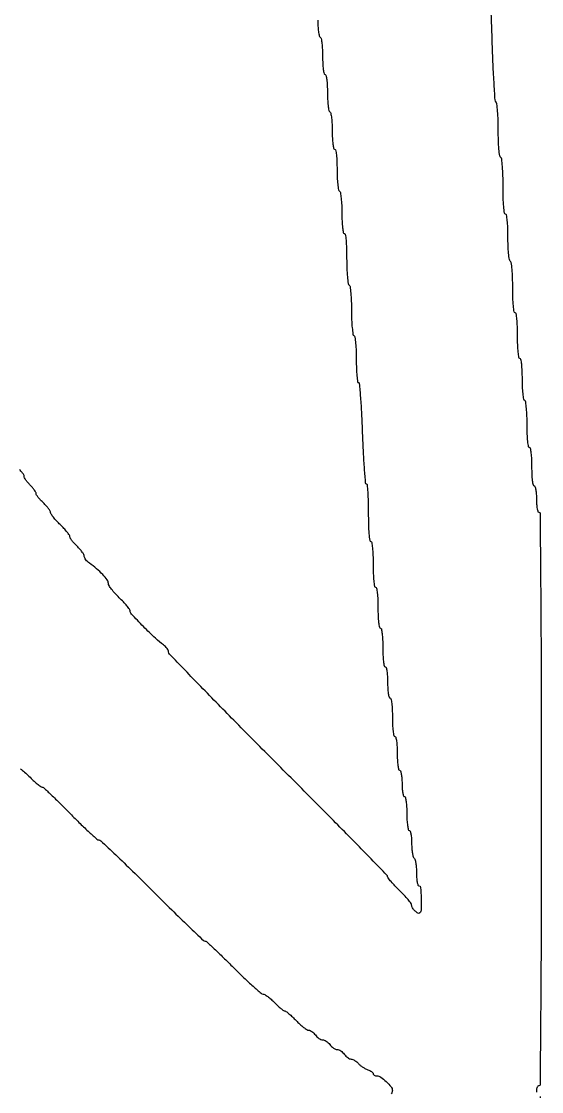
# Model space of a CAD drawing. Extents: x 70 to 555, y 314 to 2123.
# Drawn here: x 338.9 to 555, y 1218.5 to 1663 of the extents above; entities that cross this region are included whole.
import ezdxf

# ---------------------------------------------------------------- set-up
doc = ezdxf.new("R2010")
doc.units = 0

msp = doc.modelspace()

# ---------------------------------------------------------------- linework, layer by layer
for points in [[(70.501511, 1876.502276, 0.000005), (70.25038, 1712.125, 0.000282), (70.057133, 1509.856089, 0.000098), (70, 1218.5, 0.000098), (70.057133, 927.143911, 0.000282)], [(70.25038, 724.875, 0.000005), (70.501511, 560.497724, 0.413763)], [(462, 1663.559017, 0.014475), (462.072748, 1661.046572, 0.020711), (462.29375, 1658.828525, 0.017258), (462.607273, 1657.057756, 0.204655), (463, 1656.5, -0.21256), (463.394315, 1655.92157, -0.014001), (463.70625, 1653.877725, -0.018327), (463.927367, 1651.336795, -0.012539), (464, 1648.440983, 0.011639), (464.068713, 1645.489494, 0.021763), (464.283598, 1643.110246, 0.018695), (464.590659, 1641.331844, 0.354422), (465, 1641, -0.354422), (465.409341, 1640.668156, -0.018695), (465.716402, 1638.889754, -0.021763), (465.931287, 1636.510506, -0.011639), (466, 1633.559017, 0.012539), (466.072633, 1630.663205, 0.018327), (466.29375, 1628.122275, 0.014001), (466.605685, 1626.07843, 0.21256), (467, 1625.5, -0.21256), (467.394315, 1624.92157, -0.014001), (467.70625, 1622.877725, -0.018327), (467.927367, 1620.336795, -0.012539), (468, 1617.440983, 0.011639), (468.068713, 1614.489494, 0.021763), (468.283598, 1612.110246, 0.018695), (468.590659, 1610.331844, 0.354422), (469, 1610, -0.362066), (469.417036, 1609.65245, -0.015837), (469.720383, 1607.639754, -0.019558), (469.932649, 1604.95187, -0.009924), (470, 1601.559017, 0.01106), (470.072543, 1598.279817, 0.016428), (470.29375, 1595.416025, 0.011541), (470.604297, 1593.095281, 0.218668), (471, 1592.5, -0.218668), (471.395703, 1591.904719, -0.011541), (471.70625, 1589.583975, -0.016428), (471.927457, 1586.720183, -0.01106), (472, 1583.440983, 0.009924), (472.067351, 1580.04813, 0.019558), (472.279617, 1577.360246, 0.015837), (472.582964, 1575.34755, 0.362066), (473, 1575, -0.373154), (473.428945, 1574.628089, -0.011677), (473.726056, 1572.139754, -0.016228), (473.934609, 1568.835465, -0.007645), (474, 1564.559017, 0.008613), (474.070848, 1560.446467, 0.013933), (474.288742, 1556.954336, 0.008824), (474.594359, 1554.130983, 0.226705), (475, 1553.5, -0.224901), (475.401679, 1552.879872, -0.009348), (475.709066, 1550.186773, -0.014486), (475.92843, 1546.866984, -0.009253), (476, 1543, 0.009253), (476.07157, 1539.133016, 0.014486), (476.290934, 1535.813227, 0.009348), (476.598321, 1533.120128, 0.224901), (477, 1532.5, -0.223356), (477.398282, 1531.889062, -0.009784), (477.707154, 1529.298201, -0.014948), (477.927807, 1526.114385, -0.009825), (478, 1522.440983, 0.008779), (478.06356, 1518.821127, 0.014552), (478.259545, 1515.773289, 0.008208), (478.530849, 1513.310803, 0.37773), (478.883558, 1513, -0.389909), (479.254123, 1512.659219, -0.001717), (479.722856, 1506.83125, -0.006546), (480.155467, 1500.052221, -0.003938), (480.5, 1492, 0.003938), (480.844533, 1483.947779, 0.006546), (481.277144, 1477.16875, 0.001717), (481.745877, 1471.340781, 0.389909), (482.116442, 1471, -0.386878), (482.471298, 1470.677097, -0.005181), (482.740455, 1467.475, -0.011471), (482.936466, 1463.601176, -0.006904), (483, 1459, 0.006475), (483.064309, 1454.03426, 0.014311), (483.270833, 1450.25, 0.00943), (483.563953, 1447.386292, 0.379241), (484, 1447, -0.368504), (484.423816, 1446.638562, -0.013417), (484.723684, 1444.375, -0.017647), (484.933788, 1441.360608, -0.008575), (485, 1437.5, 0.008575), (485.066212, 1433.639392, 0.017647), (485.276316, 1430.625, 0.013417), (485.576184, 1428.361438, 0.368504), (486, 1428, -0.362465), (486.417447, 1427.651608, -0.015687), (486.720588, 1425.625, -0.019442), (486.93272, 1422.918912, -0.009838), (487, 1419.5, 0.009838), (487.06728, 1416.081088, 0.019442), (487.279412, 1413.375, 0.015687), (487.582553, 1411.348392, 0.362465), (488, 1411, -0.358912), (488.413821, 1410.659026, -0.01702), (488.71875, 1408.75, -0.020476), (488.932089, 1406.198174, -0.010616), (489, 1403, 0.010616), (489.067911, 1399.801826, 0.020476), (489.28125, 1397.25, 0.01702), (489.586179, 1395.340974, 0.358912), (490, 1395, -0.345347), (490.400526, 1394.685898, -0.022017), (490.711538, 1393.125, -0.024301), (490.929639, 1391.036573, -0.013867), (491, 1388.5, 0.013867), (491.070361, 1385.963427, 0.024301), (491.288462, 1383.875, 0.022017), (491.599474, 1382.314102, 0.345347), (492, 1382, -0.358912), (492.413821, 1381.659026, -0.01702), (492.71875, 1379.75, -0.020476), (492.932089, 1377.198174, -0.010616), (493, 1374, 0.010616), (493.067911, 1370.801826, 0.020476), (493.28125, 1368.25, 0.01702), (493.586179, 1366.340974, 0.358912), (494, 1366, -0.350432), (494.405433, 1365.676067, -0.020168), (494.714286, 1364, -0.022889), (494.930567, 1361.756986, -0.01259), (495, 1359, 0.01259), (495.069433, 1356.243014, 0.022889), (495.285714, 1354, 0.020168), (495.594567, 1352.323933, 0.350432), (496, 1352, -0.332234), (496.391033, 1351.707933, -0.026982), (496.70625, 1350.384375, -0.027868), (496.927854, 1348.60834, -0.017105), (497, 1346.5, 0.017105), (497.072146, 1344.39166, 0.027868), (497.29375, 1342.615625, 0.026982), (497.608967, 1341.292067, 0.332234), (498, 1341, -0.350432), (498.405433, 1340.676067, -0.020168), (498.714286, 1339, -0.022889), (498.930567, 1336.756986, -0.01259), (499, 1334, 0.01259), (499.069433, 1331.243014, 0.022889), (499.285714, 1329, 0.020168), (499.594567, 1327.323933, 0.350432), (500, 1327, -0.331172), (500.390894, 1326.709201, -0.027462), (500.70625, 1325.401711, -0.028158), (500.927848, 1323.64472, -0.017292), (501, 1321.559017, 0.017115), (501.072902, 1319.429906, 0.023783), (501.29375, 1317.534775, 0.021638), (501.60908, 1316.032051, 0.194165), (502, 1315.5, -0.194165), (502.39092, 1314.967949, -0.021638), (502.70625, 1313.465225, -0.023783), (502.927098, 1311.570094, -0.017115), (503, 1309.440983, 0.017292), (503.072152, 1307.35528, 0.028158), (503.29375, 1305.598289, 0.027462), (503.609106, 1304.290799, 0.331172), (504, 1304, -0.391477), (504.723459, 1303.331046, -0.011127), (504.98049, 1298.745594, -0.013696), (505.00944, 1294.18756, -0.19345), (504.380952, 1292.714286, -0.333314), (503.600333, 1292.60274, -0.067249), (502.39932, 1293.489183, -0.060512), (501.344006, 1294.794741, -0.140646), (501, 1295.993495, 0.163561), (500.776045, 1296.659804, 0.011427), (499.53125, 1298.226652, 0.015245), (497.915388, 1300.051648, 0.010844), (496, 1302, -0.008709), (494.084286, 1303.932115, -0.012661), (492.46875, 1305.707127, -0.008226), (491.195116, 1307.229637, -0.171702), (491, 1307.781069, 0.196116), (490.742442, 1308.412461, 0.000135), (477.634375, 1321.798617, 0.001539), (462.945329, 1336.699142, 0.000937), (445.5, 1354.221222, -0.001444), (428.055569, 1371.777949, -0.002352), (413.365625, 1386.788674, -0.000315), (400.390142, 1400.18979, -0.194559), (400, 1401.15447, 0.113136), (399.85271, 1401.797079, 0.044897), (399.384167, 1402.578089, 0.041472), (398.705674, 1403.362706, 0.040809), (397.903548, 1404.029241, -0.036329), (394.535053, 1406.777753, -0.009598), (389.572973, 1411.649481, -0.004064), (384.534439, 1416.874162, -0.192096), (384, 1418.213906, 0.160737), (383.785751, 1418.863147, 0.01339), (382.678125, 1420.27779, 0.016781), (381.2237, 1421.920739, 0.012149), (379.5, 1423.654592, -0.01729), (377.776891, 1425.423866, -0.022065), (376.321875, 1427.174358, -0.020727), (375.254101, 1428.708932, -0.14257), (375, 1429.581965, 0.161456), (374.520601, 1431.02788, 0.028617), (372.66225, 1433.245353, 0.028623), (370.105644, 1435.669614, 0.023251), (367.110537, 1437.970759, -0.040018), (366.303007, 1438.63536, -0.041166), (365.61997, 1439.41428, -0.044631), (365.147818, 1440.187119, -0.115311), (365, 1440.819549, 0.129236), (364.813981, 1441.527212, 0.027097), (364.11875, 1442.615995, 0.026729), (363.148438, 1443.826, 0.022526), (362, 1445, -0.019322), (360.851375, 1446.159244, -0.024055), (359.88125, 1447.325009, -0.023416), (359.176379, 1448.357236, -0.138962), (359, 1448.97961, 0.15296), (358.793412, 1449.639114, 0.016407), (357.825, 1450.939941, 0.018977), (356.531954, 1452.442162, 0.014184), (355, 1454, -0.014184), (353.468046, 1455.557838, -0.018977), (352.175, 1457.060059, -0.016407), (351.206588, 1458.360886, -0.15296), (351, 1459.02039, 0.138962), (350.823621, 1459.642764, 0.023416), (350.11875, 1460.674991, 0.024055), (349.148625, 1461.840756, 0.019322), (348, 1463, -0.01733), (346.851243, 1464.150177, -0.022231), (345.88125, 1465.288626, -0.020853), (345.168918, 1466.287437, -0.145467), (345, 1466.855755, 0.130846), (344.851513, 1467.413452, 0.023176), (344.265625, 1468.334049, 0.023693), (343.457142, 1469.37471, 0.019385), (342.5, 1470.409091, -0.021009), (341.542937, 1471.450148, -0.02503), (340.734375, 1472.510838, -0.025011), (340.152696, 1473.456892, -0.125974), (340, 1474.053336, 0.140654), (339.825478, 1474.661455, 0.022756), (339.11875, 1475.684669, 0.023583), (338.148659, 1476.84317, 0.018793)], [(553.073693, 1218.234582, -0.048028), (553, 1219, -0.048028), (553.073693, 1219.765418, -0.068025), (553.29375, 1220.4125, -0.088204), (553.618118, 1220.848523, -0.191087), (554, 1221, 0.411595), (554.491839, 1221.487457, 0.000136), (554.747899, 1251, 0.001549), (554.942262, 1287.641833, 0.000551), (555, 1340, 0.000551), (554.942262, 1392.358167, 0.001549), (554.747899, 1429, 0.000136), (554.491839, 1458.512543, 0.411595), (554, 1459, -0.332234), (553.608967, 1459.292067, -0.026982), (553.29375, 1460.615625, -0.027868), (553.072146, 1462.39166, -0.017105), (553, 1464.5, 0.017105), (552.927854, 1466.60834, 0.027868), (552.70625, 1468.384375, 0.026982), (552.391033, 1469.707933, 0.332234), (552, 1470, -0.358912), (551.586179, 1470.340974, -0.01702), (551.28125, 1472.25, -0.020476), (551.067911, 1474.801826, -0.010616), (551, 1478, 0.010616), (550.932089, 1481.198174, 0.020476), (550.71875, 1483.75, 0.01702), (550.413821, 1485.659026, 0.358912), (550, 1486, -0.368182), (549.576531, 1486.360727, -0.013538), (549.27648, 1488.610246, -0.017744), (549.066269, 1491.60645, -0.00864), (549, 1495.440983, 0.009825), (548.927807, 1499.114385, 0.014948), (548.707154, 1502.298201, 0.009784), (548.398282, 1504.889062, 0.223356), (548, 1505.5, -0.218668), (547.604297, 1506.095281, -0.011541), (547.29375, 1508.416025, -0.016428), (547.072543, 1511.279817, -0.01106), (547, 1514.559017, 0.009924), (546.932649, 1517.95187, 0.019558), (546.720383, 1520.639754, 0.015837), (546.417036, 1522.65245, 0.362066), (546, 1523, -0.368504), (545.576184, 1523.361438, -0.013417), (545.276316, 1525.625, -0.017647), (545.066212, 1528.639392, -0.008575), (545, 1532.5, 0.008575), (544.933788, 1536.360608, 0.017647), (544.723684, 1539.375, 0.013417), (544.423816, 1541.638562, 0.368504), (544, 1542, -0.373154), (543.571055, 1542.371911, -0.011677), (543.273944, 1544.860246, -0.016228), (543.065391, 1548.164535, -0.007645), (543, 1552.440983, 0.008613), (542.929152, 1556.553533, 0.013933), (542.711258, 1560.045664, 0.008824), (542.405641, 1562.869017, 0.226705), (542, 1563.5, -0.223356), (541.601718, 1564.110938, -0.009784), (541.292846, 1566.701799, -0.014948), (541.072193, 1569.885615, -0.009825), (541, 1573.559017, 0.00864), (540.933731, 1577.39355, 0.017744), (540.72352, 1580.389754, 0.013538), (540.423469, 1582.639273, 0.368182), (540, 1583, -0.377253), (539.566327, 1583.381505, -0.010159), (539.271851, 1586.110246, -0.014945), (539.064664, 1589.722442, -0.006852), (539, 1594.440983, 0.007657), (538.930284, 1598.993231, 0.013028), (538.714644, 1602.793572, 0.007969), (538.411923, 1605.851529, 0.229563), (538, 1606.5, -0.22761), (537.592374, 1607.136474, -0.008556), (537.28766, 1610.030004, -0.01365), (537.070489, 1613.61461, -0.008303), (537, 1617.859017, 0.007967), (536.933324, 1622.043423, 0.011634), (536.730202, 1625.723899, 0.007225), (536.446509, 1628.77053, 0.166828), (536.081539, 1629.55, -0.177091), (535.696128, 1630.417765, -0.001532), (535.221308, 1637.785, -0.005098), (534.785228, 1646.311042, -0.003236), (534.442845, 1656.25, 0.003132), (534.104768, 1666.123667, 0.005213)], [(338.425668, 1352.61637, -0.017727), (340.178101, 1351.168943, -0.013398), (342, 1349.462758, 0.009457), (343.791102, 1347.758722, 0.013482), (345.449308, 1346.320086, 0.009403), (346.869746, 1345.197402, 0.161682), (347.423175, 1345.008179, -0.186866), (348.027153, 1344.768111, -0.002162), (351.230481, 1341.771153, -0.006228), (354.903952, 1338.216884, -0.003981), (359.087844, 1334, 0.005157), (363.290437, 1329.784138, 0.007927), (367.022503, 1326.23125, 0.003424), (370.254419, 1323.29143, 0.184878), (371.015647, 1323, -0.190681), (371.813808, 1322.684126, -0.001009), (378.025123, 1316.83125, -0.004221), (385.072174, 1310.050314, -0.002641), (393.211814, 1302, 0.002051), (401.332746, 1293.949216, 0.00331), (408.320585, 1287.16875, 0.000623), (414.516579, 1281.250534, 0.192638), (415.142721, 1281, -0.186994), (415.747876, 1280.765479, -0.002118), (419.005728, 1277.76875, -0.006162), (422.741605, 1274.216311, -0.003936), (427, 1270, 0.005702), (431.287867, 1265.78438, 0.008676), (435.116081, 1262.23125, 0.004103), (438.420725, 1259.317677, 0.180519), (439.271949, 1259, -0.138384), (439.987473, 1258.7981, -0.021803), (441.211798, 1257.971875, -0.022798), (442.603274, 1256.840118, -0.018152), (444, 1255.5, 0.012071), (445.363696, 1254.159348, 0.016661), (446.654992, 1253.028125, 0.013276), (447.766255, 1252.166476, 0.159583), (448.274567, 1252, -0.165963), (448.792616, 1251.823175, -0.011148), (450.026585, 1250.825, -0.015069), (451.463532, 1249.532345, -0.010667), (453, 1248, 0.01632), (454.570986, 1246.468259, 0.021127), (456.113066, 1245.175, 0.019418), (457.459227, 1244.220481, 0.145502), (458.20084, 1244, -0.111353), (458.823543, 1243.85958, -0.044231), (459.58312, 1243.4125, -0.040952), (460.348088, 1242.76523, -0.040564), (461, 1242, 0.046192), (461.666838, 1241.234835, 0.043436), (462.475876, 1240.5875, 0.046457), (463.299139, 1240.142914, 0.100918), (464, 1240, -0.100918), (464.700861, 1239.857086, -0.046457), (465.524124, 1239.4125, -0.043436), (466.333162, 1238.765165, -0.046192), (467, 1238, 0.046192), (467.666838, 1237.234835, 0.043436), (468.475876, 1236.5875, 0.046457), (469.299139, 1236.142914, 0.100918), (470, 1236, -0.100918), (470.700861, 1235.857086, -0.046457), (471.524124, 1235.4125, -0.043436), (472.333162, 1234.765165, -0.046192), (473, 1234, 0.042098), (473.655949, 1233.234793, 0.041686), (474.432831, 1232.5875, 0.044932), (475.209565, 1232.141194, 0.108353), (475.853464, 1232, -0.098169), (476.509148, 1231.870011, -0.039648), (477.325731, 1231.45452, -0.037281), (478.159578, 1230.853599, -0.038841), (478.882705, 1230.143047, 0.040891), (479.665667, 1229.379974, 0.026189), (480.685857, 1228.622884, 0.02628), (481.770763, 1227.982083, 0.04381), (482.75, 1227.575659, -0.035336), (483.611268, 1227.235165, -0.045935), (484.339062, 1226.79996, -0.053433), (484.845031, 1226.340279, -0.183657), (485, 1225.932612, 0.162461), (485.118722, 1225.576872, 0.096201), (485.453977, 1225.273955, 0.07753), (485.954385, 1225.069309, 0.05843), (486.545455, 1225, -0.156097), (488.133994, 1224.491683, -0.032394), (490.434689, 1222.615345, -0.031698), (492.467357, 1220.470291, -0.175553), (493, 1219, -0.174621), (492.492926, 1217.59234, -0.028256)], [(554.747908, 1186.875, 0.000135), (554.491872, 1216.512491, 0.411606)]]:
    msp.add_lwpolyline(points, format="xyb")

doc.saveas('drawing.dxf')
